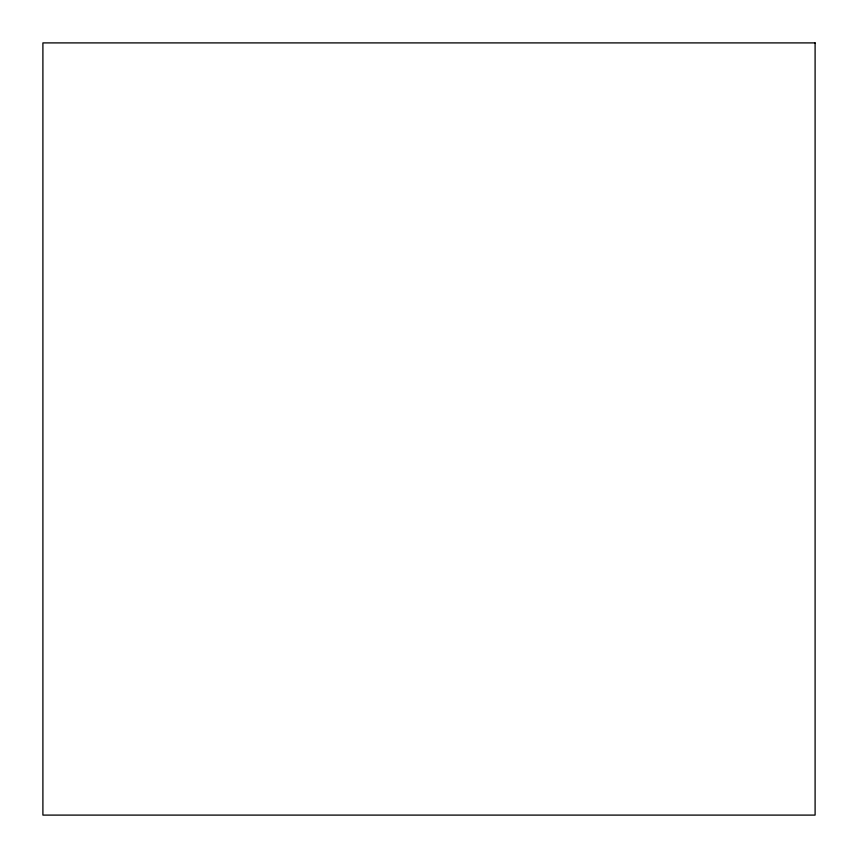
<?xml version="1.0" encoding="UTF-8"?>
<svg xmlns="http://www.w3.org/2000/svg" width="858" height="858" viewBox="0 0 858 858"><rect width="100%" height="100%" fill="white"/><g stroke="black" fill="none" stroke-linecap="round" stroke-linejoin="round"><path stroke-width="1.29" d="M815.1 42.9L42.9 42.9L42.9 815.1L815.1 815.1L815.1 42.9"/></g></svg>
